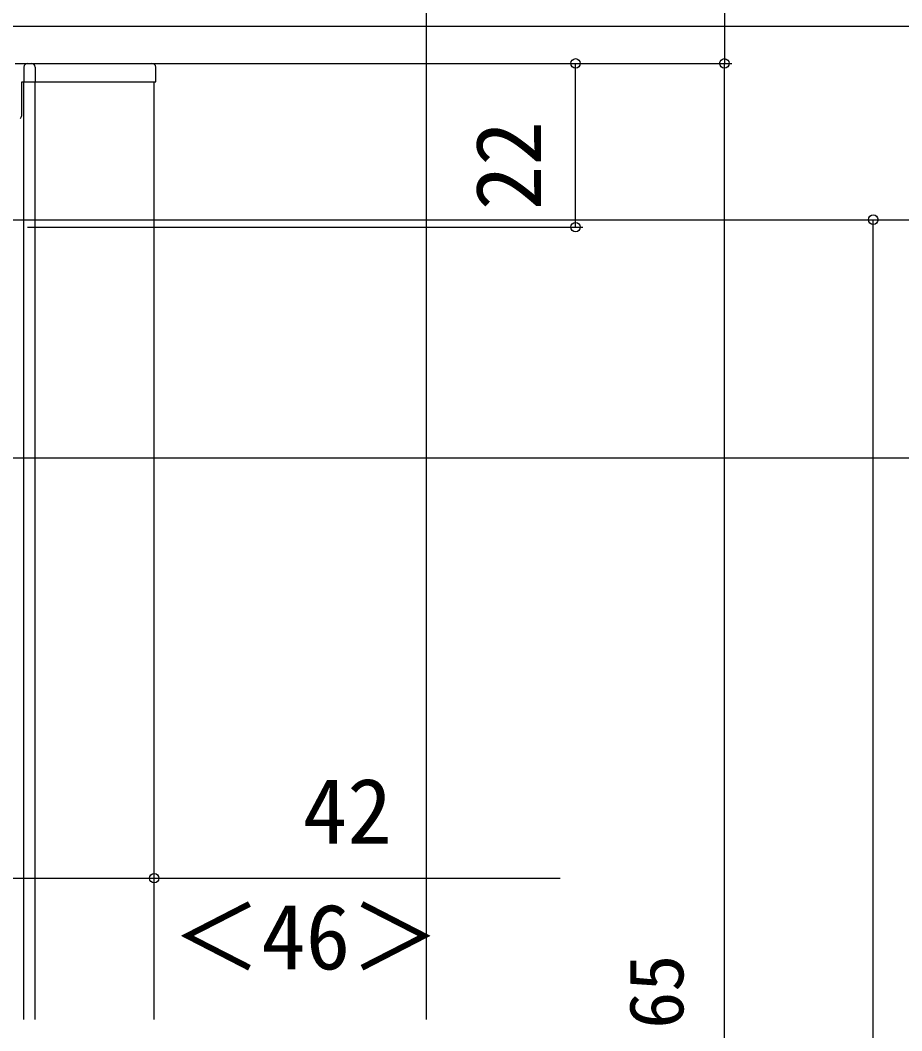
# Model space of a CAD drawing. Units: millimetres, scale not verified. Extents: x -525 to 525, y -783 to 778.
# Drawn here: x -252.8 to -134.3, y 301.1 to 436.9 of the extents above; entities that cross this region are included whole.
import ezdxf
from ezdxf.enums import TextEntityAlignment as Align

# ---------------------------------------------------------------- set-up
doc = ezdxf.new("R2010")
doc.units = ezdxf.units.MM
doc.header["$LTSCALE"] = 4
for name, color, linetype in [('0-5_YKK_12', 2, 'Continuous'), ('0-6_YKK_13', 4, 'Continuous'), ('0-8_YKK_D', 6, 'Continuous'), ('0-A_YSS_K', 3, 'Continuous')]:
    doc.layers.add(name, color=color, linetype=linetype)
doc.styles.add('ＭＳ ゴシック', font='')
doc.styles.get('ＭＳ ゴシック').set_extended_font_data('MS Gothic')

msp = doc.modelspace()

# ---------------------------------------------------------------- linework, layer by layer
at = {"layer": '0-5_YKK_12'}
for p, q in [((-252.258, 302.61), (-252.258, 428.599)), ((-250.758, 302.61), (-250.758, 428.599)), ((-234.758, 302.61), (-234.758, 428.599))]:
    msp.add_line(p, q, dxfattribs=at)
at = {"layer": '0-6_YKK_13'}
for p, q in [((-253.458, 431.099), (-235.058, 431.099)), ((-252.258, 430.599), (-252.258, 428.599)), ((-250.758, 430.599), (-250.758, 428.599)), ((-252.558, 424.099), (-252.558, 428.599))]:
    msp.add_line(p, q, dxfattribs=at)
msp.add_lwpolyline([(-252.558, 428.599), (-234.558, 428.599), (-234.558, 430.599)], dxfattribs=at)
for centre, start, end in [((-251.758, 430.599), 90, 180), ((-251.258, 430.599), 0, 90), ((-235.058, 430.599), 0, 90), ((-253.058, 424.099), 306.8699, 360)]:
    msp.add_arc(centre, 0.5, start, end, dxfattribs=at)
at = {"layer": '0-8_YKK_D'}
for p, q in [((-158.158, 466.099), (-158.158, 431.099)), ((-276.658, 436.099), (-57.158, 436.099)), ((-276.658, 436.099), (-117.158, 436.099)), ((-276.658, 436.099), (-57.158, 436.099)), ((-251.758, 431.099), (-157.158, 431.099)), ((-251.758, 431.099), (-177.158, 431.099)), ((-251.758, 431.099), (-157.16, 431.099)), ((-178.158, 409.099), (-178.158, 431.099)), ((-158.16, 146.099), (-158.16, 431.099)), ((-277.158, 410.099), (-117.158, 410.099)), ((-277.158, 410.099), (-117.158, 410.099)), ((-277.158, 410.099), (-137.158, 410.099)), ((-138.158, 172.099), (-138.158, 410.099)), ((-251.758, 409.099), (-177.158, 409.099)), ((-291.658, 378.099), (-117.158, 378.099)), ((-234.758, 310.098), (-234.758, 322.61))]:
    msp.add_line(p, q, dxfattribs=at)
msp.add_lwpolyline([(-276.758, 321.61), (-234.758, 321.61), (-180.208, 321.61)], dxfattribs=at)
for centre in [(-178.158, 431.099), (-158.16, 431.099), (-158.158, 431.099), (-138.158, 410.099), (-178.158, 409.099), (-234.758, 321.61)]:
    msp.add_circle(centre, 0.637, dxfattribs=at)
at = {"layer": '0-A_YSS_K'}
msp.add_line((-198.158, 302.61), (-198.158, 449.599), dxfattribs=at)

# ---------------------------------------------------------------- texts
at = {"layer": '0-8_YKK_D', "style": 'ＭＳ ゴシック'}
for s, height, p in [('22', 8.798, (-180.158, 411.372)), ('網戸出来高＝HS－65', 7.331, (-161.467, 221.412))]:
    msp.add_text(s, height=height, rotation=90, dxfattribs=at).set_placement(p, align=Align.BOTTOM_LEFT)
for s, p in [('42', (-214.799, 323.61)), ('＜46＞', (-232.39, 306.724))]:
    msp.add_text(s, height=8.798, dxfattribs=at).set_placement(p, align=Align.BOTTOM_LEFT)

doc.saveas('drawing.dxf')
